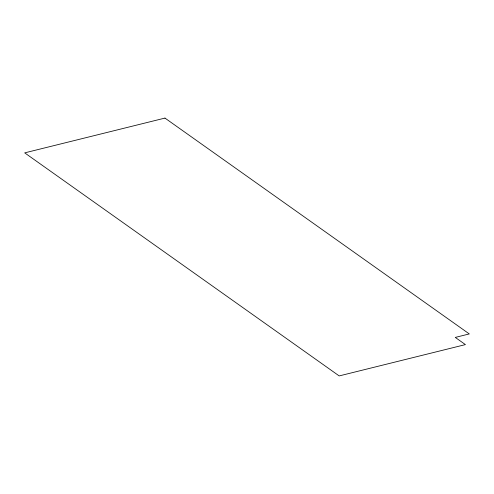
<?xml version="1.0" encoding="UTF-8"?>
<svg xmlns="http://www.w3.org/2000/svg" width="494" height="494" viewBox="0 0 494 494"><rect width="100%" height="100%" fill="white"/><g stroke="black" fill="none" stroke-linecap="round" stroke-linejoin="round"><path stroke-width="0.74" d="M164.959 118.085L24.7 152.868L339.187 375.915L465.416 344.608L455.277 337.414L469.3 333.932L164.959 118.085"/></g></svg>
